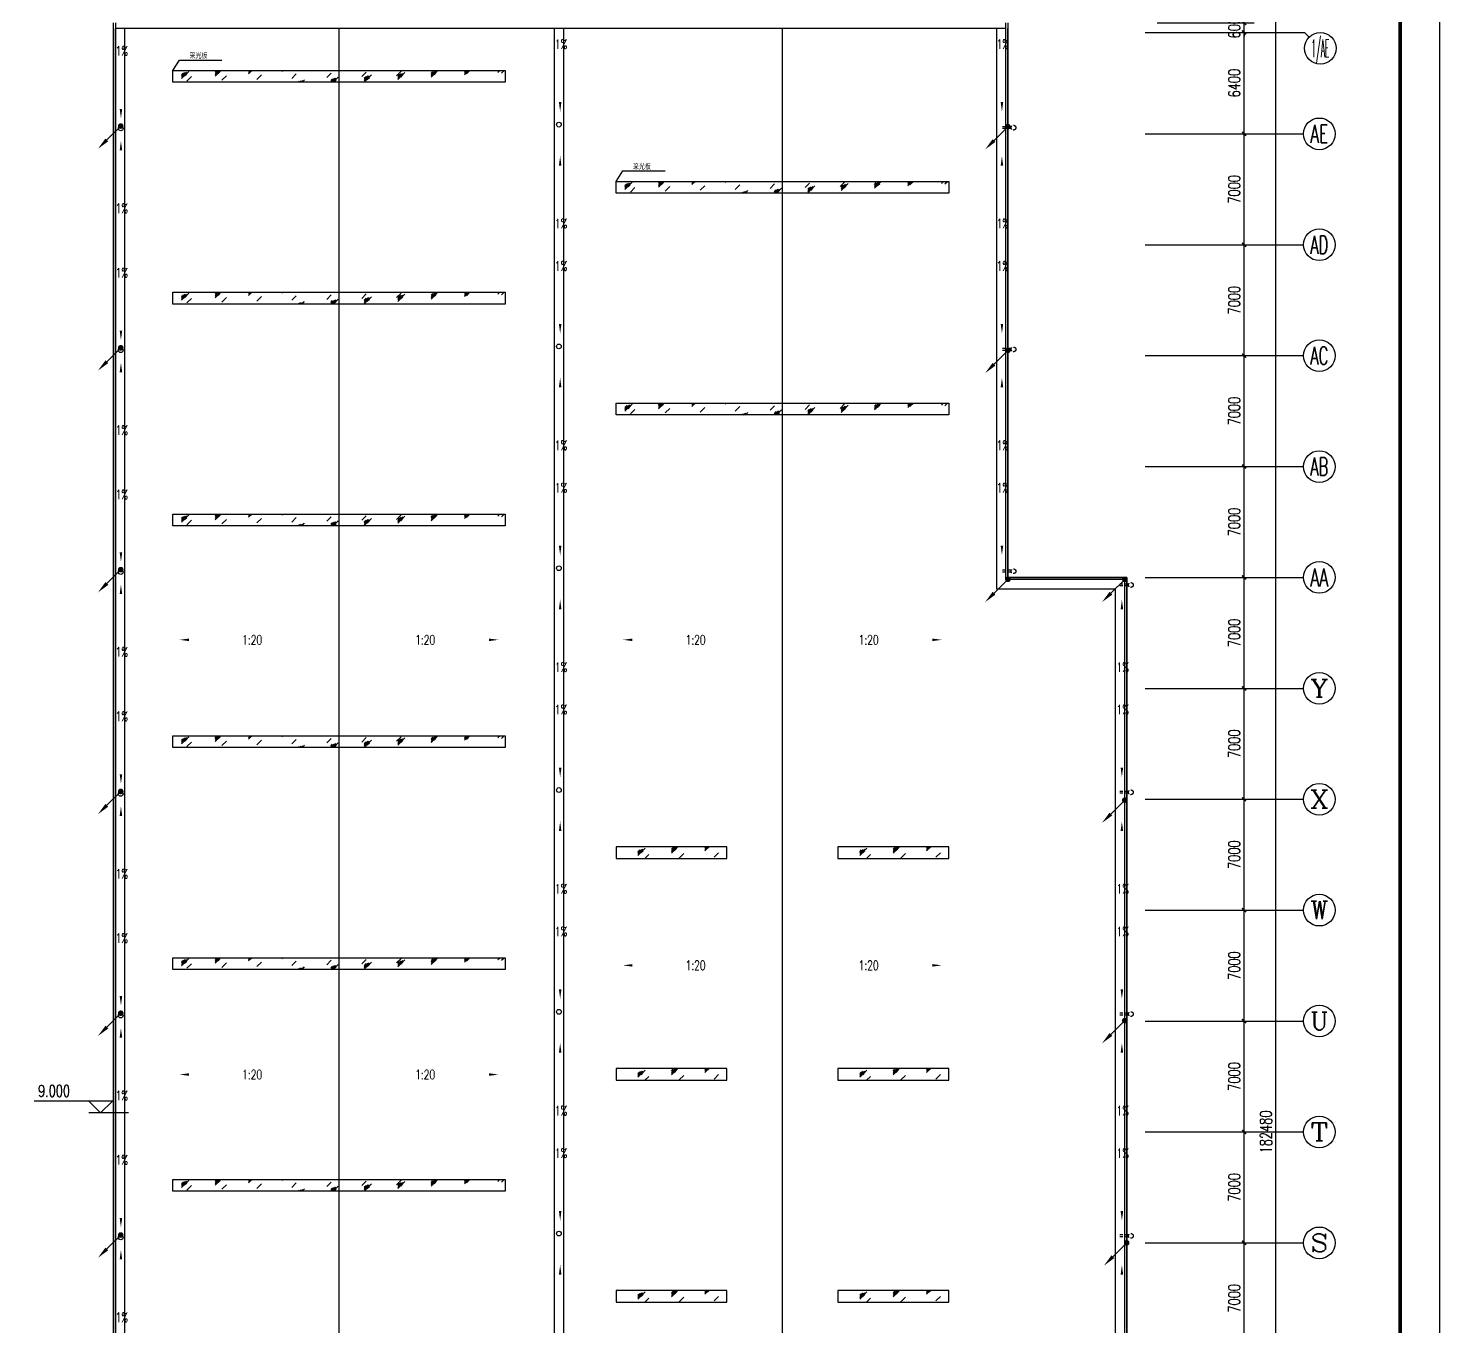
# Model space of a CAD drawing. Extents: x -496980 to 486425, y -292187 to -29437.
# Drawn here: x 397290 to 486425, y -161663 to -79700 of the extents above; entities that cross this region are included whole.
import ezdxf
from ezdxf.enums import TextEntityAlignment as Align

# ---------------------------------------------------------------- set-up
doc = ezdxf.new("R2010")
doc.units = 0
doc.header["$LTSCALE"] = 1000
doc.header["$MEASUREMENT"] = 0
doc.linetypes.add('DASH', pattern=[0.35, 0.25, -0.1])
for name, color, linetype in [('AXIS', 3, 'Continuous'), ('AXIS_TEXT', 7, 'Continuous'), ('DIM_ELEV', 3, 'Continuous'), ('DIM_SYMB', 3, 'Continuous'), ('LWIRE', 4, 'Continuous'), ('PUB_TEXT', 7, 'Continuous'), ('PUB_TITLE', 4, 'Continuous'), ('雨水', 4, 'Continuous')]:
    doc.layers.add(name, color=color, linetype=linetype)
doc.styles.add('-宋体', font='', dxfattribs={"width": 0.8})
doc.styles.add('_TCH_AXIS', font='COMPLEX', dxfattribs={"bigfont": 'GBCBIG'})
doc.styles.add('_TCH_DIM', font='SIMPLEX', dxfattribs={"bigfont": 'GBCBIG'})
doc.styles.add('_TCH_DIM_T3', font='SIMPLEX', dxfattribs={"width": 0.705882, "bigfont": 'GBCBIG'})
doc.styles.add('COMPLEX', font='COMPLEX')
doc.styles.get("Standard").update_dxf_attribs({"font": 'gbenor.shx', "bigfont": 'gbcbig.shx'})
doc.styles.get('-宋体').set_extended_font_data('SimSun')
doc.dimstyles.new('_TCH_ARCH&&250', dxfattribs={"dimtxt": 743.75, "dimasz": 250, "dimexe": 625, "dimexo": 750, "dimgap": 250, "dimtad": 1, "dimdec": 0, "dimzin": 0, "dimdsep": 46, "dimtxsty": '_TCH_DIM_T3', "dimblk": 'ARCHTICK', "dimcen": 0.09, "dimclrt": 7, "dimazin": 2, "dimtfac": 1, "dimtdec": 0, "dimtix": 1, "dimtmove": 2, "dimatfit": 3, "dimfxl": 0, "dimtolj": 1, "dimtzin": 0, "dimarcsym": 0})

# ---------------------------------------------------------------- blocks, each defined once
blk = doc.blocks.new('$TelecSys$00000080')
for p, q in [((-0.7, -0.7), (0, 0)), ((0.104, 0.104), (0.104, 0.104)), ((-0.104, -0.104), (-0.104, -0.104))]:
    blk.add_line(p, q)
at = {"const_width": 0.142}
blk.add_lwpolyline([(0.071, 0, 1), (-0.071, 0, 1)], format="xyb", close=True, dxfattribs=at)
blk.add_solid([(-0.63, -0.77), (-0.77, -0.63), (-1.15, -1.15)])
at = {"width": 0.8, "flags": 9}
blk.add_attdef('A', (0, 0), '', height=0.00002, rotation=180, dxfattribs=at)
blk = doc.blocks.new('_ArchTick')
at = {"color": 0, "linetype": 'ByBlock', "const_width": 0.4}
blk.add_lwpolyline([(-0.5, -0.5), (0.5, 0.5)], dxfattribs=at)
blk = doc.blocks.new('*D196')
at = {"layer": 'AXIS', "color": 0, "lineweight": -2}
for p, q in [((468570, -156366), (474695, -156366)), ((474070, -163366), (474070, -156366)), ((468570, -163366), (474695, -163366))]:
    blk.add_line(p, q, dxfattribs=at)
at = {"layer": 'Defpoints', "color": 0}
for p in [(467820, -156366), (474070, -156366), (467820, -163366)]:
    blk.add_point(p, dxfattribs=at)
at = {"layer": 'AXIS', "color": 0, "lineweight": -2, "xscale": 250, "yscale": 250, "zscale": 250}
for p, rotation in [((474070, -156366), 90), ((474070, -163366), 270)]:
    blk.add_blockref('_ArchTick', p, dxfattribs=dict(at, rotation=rotation))
at = {"layer": 'AXIS', "color": 7, "insert": (473448, -159866), "char_height": 743.8, "attachment_point": 5, "rotation": 90, "style": '_TCH_DIM_T3'}
blk.add_mtext('\\A1;7000', dxfattribs=at)
blk = doc.blocks.new('*D197')
at = {"layer": 'AXIS', "color": 0, "lineweight": -2}
for p, q in [((468570, -149366), (474695, -149366)), ((474070, -156366), (474070, -149366)), ((468570, -156366), (474695, -156366))]:
    blk.add_line(p, q, dxfattribs=at)
at = {"layer": 'Defpoints', "color": 0}
for p in [(467820, -149366), (474070, -149366), (467820, -156366)]:
    blk.add_point(p, dxfattribs=at)
at = {"layer": 'AXIS', "color": 0, "lineweight": -2, "xscale": 250, "yscale": 250, "zscale": 250}
for p, rotation in [((474070, -149366), 90), ((474070, -156366), 270)]:
    blk.add_blockref('_ArchTick', p, dxfattribs=dict(at, rotation=rotation))
at = {"layer": 'AXIS', "color": 7, "insert": (473448, -152866), "char_height": 743.8, "attachment_point": 5, "rotation": 90, "style": '_TCH_DIM_T3'}
blk.add_mtext('\\A1;7000', dxfattribs=at)
blk = doc.blocks.new('*D198')
at = {"layer": 'AXIS', "color": 0, "lineweight": -2}
for p, q in [((468570, -142366), (474695, -142366)), ((474070, -149366), (474070, -142366)), ((468570, -149366), (474695, -149366))]:
    blk.add_line(p, q, dxfattribs=at)
at = {"layer": 'Defpoints', "color": 0}
for p in [(467820, -142366), (474070, -142366), (467820, -149366)]:
    blk.add_point(p, dxfattribs=at)
at = {"layer": 'AXIS', "color": 0, "lineweight": -2, "xscale": 250, "yscale": 250, "zscale": 250}
for p, rotation in [((474070, -142366), 90), ((474070, -149366), 270)]:
    blk.add_blockref('_ArchTick', p, dxfattribs=dict(at, rotation=rotation))
at = {"layer": 'AXIS', "color": 7, "insert": (473448, -145866), "char_height": 743.8, "attachment_point": 5, "rotation": 90, "style": '_TCH_DIM_T3'}
blk.add_mtext('\\A1;7000', dxfattribs=at)
blk = doc.blocks.new('*D199')
at = {"layer": 'AXIS', "color": 0, "lineweight": -2}
for p, q in [((468570, -135366), (474695, -135366)), ((474070, -142366), (474070, -135366)), ((468570, -142366), (474695, -142366))]:
    blk.add_line(p, q, dxfattribs=at)
at = {"layer": 'Defpoints', "color": 0}
for p in [(467820, -135366), (474070, -135366), (467820, -142366)]:
    blk.add_point(p, dxfattribs=at)
at = {"layer": 'AXIS', "color": 0, "lineweight": -2, "xscale": 250, "yscale": 250, "zscale": 250}
for p, rotation in [((474070, -135366), 90), ((474070, -142366), 270)]:
    blk.add_blockref('_ArchTick', p, dxfattribs=dict(at, rotation=rotation))
at = {"layer": 'AXIS', "color": 7, "insert": (473448, -138866), "char_height": 743.8, "attachment_point": 5, "rotation": 90, "style": '_TCH_DIM_T3'}
blk.add_mtext('\\A1;7000', dxfattribs=at)
blk = doc.blocks.new('*D200')
at = {"layer": 'AXIS', "color": 0, "lineweight": -2}
for p, q in [((468570, -128366), (474695, -128366)), ((474070, -135366), (474070, -128366)), ((468570, -135366), (474695, -135366))]:
    blk.add_line(p, q, dxfattribs=at)
at = {"layer": 'Defpoints', "color": 0}
for p in [(467820, -128366), (474070, -128366), (467820, -135366)]:
    blk.add_point(p, dxfattribs=at)
at = {"layer": 'AXIS', "color": 0, "lineweight": -2, "xscale": 250, "yscale": 250, "zscale": 250}
for p, rotation in [((474070, -128366), 90), ((474070, -135366), 270)]:
    blk.add_blockref('_ArchTick', p, dxfattribs=dict(at, rotation=rotation))
at = {"layer": 'AXIS', "color": 7, "insert": (473448, -131866), "char_height": 743.8, "attachment_point": 5, "rotation": 90, "style": '_TCH_DIM_T3'}
blk.add_mtext('\\A1;7000', dxfattribs=at)
blk = doc.blocks.new('*D201')
at = {"layer": 'AXIS', "color": 0, "lineweight": -2}
for p, q in [((468570, -121366), (474695, -121366)), ((474070, -128366), (474070, -121366)), ((468570, -128366), (474695, -128366))]:
    blk.add_line(p, q, dxfattribs=at)
at = {"layer": 'Defpoints', "color": 0}
for p in [(467820, -121366), (474070, -121366), (467820, -128366)]:
    blk.add_point(p, dxfattribs=at)
at = {"layer": 'AXIS', "color": 0, "lineweight": -2, "xscale": 250, "yscale": 250, "zscale": 250}
for p, rotation in [((474070, -121366), 90), ((474070, -128366), 270)]:
    blk.add_blockref('_ArchTick', p, dxfattribs=dict(at, rotation=rotation))
at = {"layer": 'AXIS', "color": 7, "insert": (473448, -124866), "char_height": 743.8, "attachment_point": 5, "rotation": 90, "style": '_TCH_DIM_T3'}
blk.add_mtext('\\A1;7000', dxfattribs=at)
blk = doc.blocks.new('*D202')
at = {"layer": 'AXIS', "color": 0, "lineweight": -2}
for p, q in [((468570, -114366), (474695, -114366)), ((474070, -121366), (474070, -114366)), ((468570, -121366), (474695, -121366))]:
    blk.add_line(p, q, dxfattribs=at)
at = {"layer": 'Defpoints', "color": 0}
for p in [(467820, -114366), (474070, -114366), (467820, -121366)]:
    blk.add_point(p, dxfattribs=at)
at = {"layer": 'AXIS', "color": 0, "lineweight": -2, "xscale": 250, "yscale": 250, "zscale": 250}
for p, rotation in [((474070, -114366), 90), ((474070, -121366), 270)]:
    blk.add_blockref('_ArchTick', p, dxfattribs=dict(at, rotation=rotation))
at = {"layer": 'AXIS', "color": 7, "insert": (473448, -117866), "char_height": 743.8, "attachment_point": 5, "rotation": 90, "style": '_TCH_DIM_T3'}
blk.add_mtext('\\A1;7000', dxfattribs=at)
blk = doc.blocks.new('*D203')
at = {"layer": 'AXIS', "color": 0, "lineweight": -2}
for p, q in [((468570, -107366), (474695, -107366)), ((474070, -114366), (474070, -107366)), ((468570, -114366), (474695, -114366))]:
    blk.add_line(p, q, dxfattribs=at)
at = {"layer": 'Defpoints', "color": 0}
for p in [(467820, -107366), (474070, -107366), (467820, -114366)]:
    blk.add_point(p, dxfattribs=at)
at = {"layer": 'AXIS', "color": 0, "lineweight": -2, "xscale": 250, "yscale": 250, "zscale": 250}
for p, rotation in [((474070, -107366), 90), ((474070, -114366), 270)]:
    blk.add_blockref('_ArchTick', p, dxfattribs=dict(at, rotation=rotation))
at = {"layer": 'AXIS', "color": 7, "insert": (473448, -110866), "char_height": 743.8, "attachment_point": 5, "rotation": 90, "style": '_TCH_DIM_T3'}
blk.add_mtext('\\A1;7000', dxfattribs=at)
blk = doc.blocks.new('*D204')
at = {"layer": 'AXIS', "color": 0, "lineweight": -2}
for p, q in [((468570, -100366), (474695, -100366)), ((474070, -107366), (474070, -100366)), ((468570, -107366), (474695, -107366))]:
    blk.add_line(p, q, dxfattribs=at)
at = {"layer": 'Defpoints', "color": 0}
for p in [(467820, -100366), (474070, -100366), (467820, -107366)]:
    blk.add_point(p, dxfattribs=at)
at = {"layer": 'AXIS', "color": 0, "lineweight": -2, "xscale": 250, "yscale": 250, "zscale": 250}
for p, rotation in [((474070, -100366), 90), ((474070, -107366), 270)]:
    blk.add_blockref('_ArchTick', p, dxfattribs=dict(at, rotation=rotation))
at = {"layer": 'AXIS', "color": 7, "insert": (473448, -103866), "char_height": 743.8, "attachment_point": 5, "rotation": 90, "style": '_TCH_DIM_T3'}
blk.add_mtext('\\A1;7000', dxfattribs=at)
blk = doc.blocks.new('*D205')
at = {"layer": 'AXIS', "color": 0, "lineweight": -2}
for p, q in [((468570, -93366), (474695, -93366)), ((474070, -100366), (474070, -93366)), ((468570, -100366), (474695, -100366))]:
    blk.add_line(p, q, dxfattribs=at)
at = {"layer": 'Defpoints', "color": 0}
for p in [(467820, -93366), (474070, -93366), (467820, -100366)]:
    blk.add_point(p, dxfattribs=at)
at = {"layer": 'AXIS', "color": 0, "lineweight": -2, "xscale": 250, "yscale": 250, "zscale": 250}
for p, rotation in [((474070, -93366), 90), ((474070, -100366), 270)]:
    blk.add_blockref('_ArchTick', p, dxfattribs=dict(at, rotation=rotation))
at = {"layer": 'AXIS', "color": 7, "insert": (473448, -96866), "char_height": 743.8, "attachment_point": 5, "rotation": 90, "style": '_TCH_DIM_T3'}
blk.add_mtext('\\A1;7000', dxfattribs=at)
blk = doc.blocks.new('*D206')
at = {"layer": 'AXIS', "color": 0, "lineweight": -2}
for p, q in [((468570, -86366), (474695, -86366)), ((474070, -93366), (474070, -86366)), ((468570, -93366), (474695, -93366))]:
    blk.add_line(p, q, dxfattribs=at)
at = {"layer": 'Defpoints', "color": 0}
for p in [(467820, -86366), (474070, -86366), (467820, -93366)]:
    blk.add_point(p, dxfattribs=at)
at = {"layer": 'AXIS', "color": 0, "lineweight": -2, "xscale": 250, "yscale": 250, "zscale": 250}
for p, rotation in [((474070, -86366), 90), ((474070, -93366), 270)]:
    blk.add_blockref('_ArchTick', p, dxfattribs=dict(at, rotation=rotation))
at = {"layer": 'AXIS', "color": 7, "insert": (473448, -89866), "char_height": 743.8, "attachment_point": 5, "rotation": 90, "style": '_TCH_DIM_T3'}
blk.add_mtext('\\A1;7000', dxfattribs=at)
blk = doc.blocks.new('*D207')
at = {"layer": 'AXIS', "color": 0, "lineweight": -2}
for p, q in [((468570, -79966), (474695, -79966)), ((474070, -86366), (474070, -79966)), ((468570, -86366), (474695, -86366))]:
    blk.add_line(p, q, dxfattribs=at)
at = {"layer": 'Defpoints', "color": 0}
for p in [(467820, -79966), (474070, -79966), (467820, -86366)]:
    blk.add_point(p, dxfattribs=at)
at = {"layer": 'AXIS', "color": 0, "lineweight": -2, "xscale": 250, "yscale": 250, "zscale": 250}
for p, rotation in [((474070, -79966), 90), ((474070, -86366), 270)]:
    blk.add_blockref('_ArchTick', p, dxfattribs=dict(at, rotation=rotation))
at = {"layer": 'AXIS', "color": 7, "insert": (473448, -83166), "char_height": 743.8, "attachment_point": 5, "rotation": 90, "style": '_TCH_DIM_T3'}
blk.add_mtext('\\A1;6400', dxfattribs=at)
blk = doc.blocks.new('*D208')
at = {"layer": 'AXIS', "color": 0, "lineweight": -2}
for p, q in [((474070, -79366), (474070, -79116)), ((468570, -79366), (474695, -79366)), ((468570, -79966), (474695, -79966)), ((474070, -79966), (474070, -79366)), ((474070, -79966), (474070, -80216))]:
    blk.add_line(p, q, dxfattribs=at)
at = {"layer": 'Defpoints', "color": 0}
for p in [(467820, -79366), (467820, -79966), (474070, -79366)]:
    blk.add_point(p, dxfattribs=at)
at = {"layer": 'AXIS', "color": 0, "lineweight": -2, "xscale": 250, "yscale": 250, "zscale": 250}
for p, rotation in [((474070, -79366), 270), ((474070, -79966), 90)]:
    blk.add_blockref('_ArchTick', p, dxfattribs=dict(at, rotation=rotation))
at = {"layer": 'AXIS', "color": 7, "insert": (473448, -79666), "char_height": 743.8, "attachment_point": 5, "rotation": 90, "style": '_TCH_DIM_T3'}
blk.add_mtext('\\A1;600', dxfattribs=at)
blk = doc.blocks.new('*D213')
at = {"layer": 'AXIS', "color": 0, "lineweight": -2}
for p, q in [((468570, -58126), (476695, -58126)), ((476070, -240606), (476070, -58126)), ((468570, -240606), (476695, -240606))]:
    blk.add_line(p, q, dxfattribs=at)
at = {"layer": 'Defpoints', "color": 0}
for p in [(467820, -58126), (476070, -58126), (467820, -240606)]:
    blk.add_point(p, dxfattribs=at)
at = {"layer": 'AXIS', "color": 0, "lineweight": -2, "xscale": 250, "yscale": 250, "zscale": 250}
for p, rotation in [((476070, -58126), 90), ((476070, -240606), 270)]:
    blk.add_blockref('_ArchTick', p, dxfattribs=dict(at, rotation=rotation))
at = {"layer": 'AXIS', "color": 7, "insert": (475448, -149366), "char_height": 743.8, "attachment_point": 5, "rotation": 90, "style": '_TCH_DIM_T3'}
blk.add_mtext('\\A1;182480', dxfattribs=at)
blk = doc.blocks.new('_AXISO')
blk.add_circle((0, 0), 0.5)
at = {"layer": 'AXIS_TEXT', "style": 'COMPLEX', "width": 1.041667}
blk.add_attdef('A', text='', height=0.56, dxfattribs=at).set_placement((-0.25, -0.28), (0.25, -0.28), align=Align.FIT)

msp = doc.modelspace()

# ---------------------------------------------------------------- hatches: boundary and pattern name
h = msp.add_hatch()
h.set_pattern_fill('玻璃1', color=4, scale=200, style=0)
h.set_pattern_definition([(45, (344426.5, 391570.3), (-979.767, 979.767), [448, -1152]), (45, (344618.5, 391650.3), (-979.767, 979.767), [192, -1408]), (45, (344426.5, 391650.3), (-979.767, 979.767), [320, -1280]), (45, (344522.5, 391570.3), (1074.8023, -1074.8023), [400, -1200]), (45, (344426.5, 391490.3), (-979.767, 979.767), [640, -960]), (45, (344426.5, 391730.3), (-979.767, 979.767), [160, -1440])])
h.paths.add_polyline_path([(423913.3, -82366.2), (416913.3, -82366.2), (416913.3, -83106.2), (423913.3, -83106.2)])
h.paths.add_polyline_path([(416913.3, -82366.2), (409913.3, -82366.2), (409913.3, -83106.2), (416913.3, -83106.2)])
h.paths.add_polyline_path([(409913.3, -82366.2), (406413.3, -82366.2), (406413.3, -83106.2), (409913.3, -83106.2)])
h.paths.add_polyline_path([(427413.3, -82366.2), (423913.3, -82366.2), (423913.3, -83106.2), (427413.3, -83106.2)])
h = msp.add_hatch()
h.set_pattern_fill('玻璃1', color=4, scale=200, style=0)
h.set_pattern_definition([(45, (372426.5, 384570.3), (-979.767, 979.767), [448, -1152]), (45, (372618.5, 384650.3), (-979.767, 979.767), [192, -1408]), (45, (372426.5, 384650.3), (-979.767, 979.767), [320, -1280]), (45, (372522.5, 384570.3), (1074.8023, -1074.8023), [400, -1200]), (45, (372426.5, 384490.3), (-979.767, 979.767), [640, -960]), (45, (372426.5, 384730.3), (-979.767, 979.767), [160, -1440])])
h.paths.add_polyline_path([(451913.3, -89366.2), (444913.3, -89366.2), (444913.3, -90106.2), (451913.3, -90106.2)])
h.paths.add_polyline_path([(444913.3, -89366.2), (437913.3, -89366.2), (437913.3, -90106.2), (444913.3, -90106.2)])
h.paths.add_polyline_path([(437913.3, -89366.2), (434413.3, -89366.2), (434413.3, -90106.2), (437913.3, -90106.2)])
h.paths.add_polyline_path([(455413.3, -89366.2), (451913.3, -89366.2), (451913.3, -90106.2), (455413.3, -90106.2)])
h = msp.add_hatch()
h.set_pattern_fill('玻璃1', color=4, scale=200, style=0)
h.set_pattern_definition([(45, (344426.5, 377570.3), (-979.767, 979.767), [448, -1152]), (45, (344618.5, 377650.3), (-979.767, 979.767), [192, -1408]), (45, (344426.5, 377650.3), (-979.767, 979.767), [320, -1280]), (45, (344522.5, 377570.3), (1074.8023, -1074.8023), [400, -1200]), (45, (344426.5, 377490.3), (-979.767, 979.767), [640, -960]), (45, (344426.5, 377730.3), (-979.767, 979.767), [160, -1440])])
h.paths.add_polyline_path([(423913.3, -96366.2), (416913.3, -96366.2), (416913.3, -97106.2), (423913.3, -97106.2)])
h.paths.add_polyline_path([(416913.3, -96366.2), (409913.3, -96366.2), (409913.3, -97106.2), (416913.3, -97106.2)])
h.paths.add_polyline_path([(409913.3, -96366.2), (406413.3, -96366.2), (406413.3, -97106.2), (409913.3, -97106.2)])
h.paths.add_polyline_path([(427413.3, -96366.2), (423913.3, -96366.2), (423913.3, -97106.2), (427413.3, -97106.2)])
h = msp.add_hatch()
h.set_pattern_fill('玻璃1', color=4, scale=200, style=0)
h.set_pattern_definition([(45, (372426.5, 370570.3), (-979.767, 979.767), [448, -1152]), (45, (372618.5, 370650.3), (-979.767, 979.767), [192, -1408]), (45, (372426.5, 370650.3), (-979.767, 979.767), [320, -1280]), (45, (372522.5, 370570.3), (1074.8023, -1074.8023), [400, -1200]), (45, (372426.5, 370490.3), (-979.767, 979.767), [640, -960]), (45, (372426.5, 370730.3), (-979.767, 979.767), [160, -1440])])
h.paths.add_polyline_path([(451913.3, -103366.2), (444913.3, -103366.2), (444913.3, -104106.2), (451913.3, -104106.2)])
h.paths.add_polyline_path([(444913.3, -103366.2), (437913.3, -103366.2), (437913.3, -104106.2), (444913.3, -104106.2)])
h.paths.add_polyline_path([(437913.3, -103366.2), (434413.3, -103366.2), (434413.3, -104106.2), (437913.3, -104106.2)])
h.paths.add_polyline_path([(455413.3, -103366.2), (451913.3, -103366.2), (451913.3, -104106.2), (455413.3, -104106.2)])
h = msp.add_hatch()
h.set_pattern_fill('玻璃1', color=4, scale=200, style=0)
h.set_pattern_definition([(45, (344426.5, 363570.3), (-979.767, 979.767), [448, -1152]), (45, (344618.5, 363650.3), (-979.767, 979.767), [192, -1408]), (45, (344426.5, 363650.3), (-979.767, 979.767), [320, -1280]), (45, (344522.5, 363570.3), (1074.8023, -1074.8023), [400, -1200]), (45, (344426.5, 363490.3), (-979.767, 979.767), [640, -960]), (45, (344426.5, 363730.3), (-979.767, 979.767), [160, -1440])])
h.paths.add_polyline_path([(423913.3, -110366.2), (416913.3, -110366.2), (416913.3, -111106.2), (423913.3, -111106.2)])
h.paths.add_polyline_path([(416913.3, -110366.2), (409913.3, -110366.2), (409913.3, -111106.2), (416913.3, -111106.2)])
h.paths.add_polyline_path([(409913.3, -110366.2), (406413.3, -110366.2), (406413.3, -111106.2), (409913.3, -111106.2)])
h.paths.add_polyline_path([(427413.3, -110366.2), (423913.3, -110366.2), (423913.3, -111106.2), (427413.3, -111106.2)])
h = msp.add_hatch()
h.set_pattern_fill('玻璃1', color=4, scale=200, style=0)
h.set_pattern_definition([(45, (344426.5, 349570.3), (-979.767, 979.767), [448, -1152]), (45, (344618.5, 349650.3), (-979.767, 979.767), [192, -1408]), (45, (344426.5, 349650.3), (-979.767, 979.767), [320, -1280]), (45, (344522.5, 349570.3), (1074.8023, -1074.8023), [400, -1200]), (45, (344426.5, 349490.3), (-979.767, 979.767), [640, -960]), (45, (344426.5, 349730.3), (-979.767, 979.767), [160, -1440])])
h.paths.add_polyline_path([(423913.3, -124366.2), (416913.3, -124366.2), (416913.3, -125106.2), (423913.3, -125106.2)])
h.paths.add_polyline_path([(416913.3, -124366.2), (409913.3, -124366.2), (409913.3, -125106.2), (416913.3, -125106.2)])
h.paths.add_polyline_path([(409913.3, -124366.2), (406413.3, -124366.2), (406413.3, -125106.2), (409913.3, -125106.2)])
h.paths.add_polyline_path([(427413.3, -124366.2), (423913.3, -124366.2), (423913.3, -125106.2), (427413.3, -125106.2)])
h = msp.add_hatch()
h.set_pattern_fill('玻璃1', color=4, scale=200, style=0)
h.set_pattern_definition([(45, (386880.7, 313053.5), (-979.767, 979.767), [448, -1152]), (45, (387072.7, 313133.5), (-979.767, 979.767), [192, -1408]), (45, (386880.7, 313133.5), (-979.767, 979.767), [320, -1280]), (45, (386976.7, 313053.5), (1074.8023, -1074.8023), [400, -1200]), (45, (386880.7, 312973.5), (-979.767, 979.767), [640, -960]), (45, (386880.7, 313213.5), (-979.767, 979.767), [160, -1440])])
h.paths.add_polyline_path([(441413.3, -131366.2), (438367.6, -131366.2), (438367.6, -132106.2), (441413.3, -132106.2)])
h.paths.add_polyline_path([(438367.6, -131366.2), (434413.3, -131366.2), (434413.3, -132106.2), (438367.6, -132106.2)])
h = msp.add_hatch()
h.set_pattern_fill('玻璃1', color=4, scale=200, style=0)
h.set_pattern_definition([(45, (400880.7, 313053.5), (-979.767, 979.767), [448, -1152]), (45, (401072.7, 313133.5), (-979.767, 979.767), [192, -1408]), (45, (400880.7, 313133.5), (-979.767, 979.767), [320, -1280]), (45, (400976.7, 313053.5), (1074.8023, -1074.8023), [400, -1200]), (45, (400880.7, 312973.5), (-979.767, 979.767), [640, -960]), (45, (400880.7, 313213.5), (-979.767, 979.767), [160, -1440])])
h.paths.add_polyline_path([(455413.3, -131366.2), (452367.6, -131366.2), (452367.6, -132106.2), (455413.3, -132106.2)])
h.paths.add_polyline_path([(452367.6, -131366.2), (448413.3, -131366.2), (448413.3, -132106.2), (452367.6, -132106.2)])
h = msp.add_hatch()
h.set_pattern_fill('玻璃1', color=4, scale=200, style=0)
h.set_pattern_definition([(45, (344426.5, 335570.3), (-979.767, 979.767), [448, -1152]), (45, (344618.5, 335650.3), (-979.767, 979.767), [192, -1408]), (45, (344426.5, 335650.3), (-979.767, 979.767), [320, -1280]), (45, (344522.5, 335570.3), (1074.8023, -1074.8023), [400, -1200]), (45, (344426.5, 335490.3), (-979.767, 979.767), [640, -960]), (45, (344426.5, 335730.3), (-979.767, 979.767), [160, -1440])])
h.paths.add_polyline_path([(423913.3, -138366.2), (416913.3, -138366.2), (416913.3, -139106.2), (423913.3, -139106.2)])
h.paths.add_polyline_path([(416913.3, -138366.2), (409913.3, -138366.2), (409913.3, -139106.2), (416913.3, -139106.2)])
h.paths.add_polyline_path([(409913.3, -138366.2), (406413.3, -138366.2), (406413.3, -139106.2), (409913.3, -139106.2)])
h.paths.add_polyline_path([(427413.3, -138366.2), (423913.3, -138366.2), (423913.3, -139106.2), (427413.3, -139106.2)])
h = msp.add_hatch()
h.set_pattern_fill('玻璃1', color=4, scale=200, style=0)
h.set_pattern_definition([(45, (386880.7, 299053.5), (-979.767, 979.767), [448, -1152]), (45, (387072.7, 299133.5), (-979.767, 979.767), [192, -1408]), (45, (386880.7, 299133.5), (-979.767, 979.767), [320, -1280]), (45, (386976.7, 299053.5), (1074.8023, -1074.8023), [400, -1200]), (45, (386880.7, 298973.5), (-979.767, 979.767), [640, -960]), (45, (386880.7, 299213.5), (-979.767, 979.767), [160, -1440])])
h.paths.add_polyline_path([(441413.3, -145366.2), (438367.6, -145366.2), (438367.6, -146106.2), (441413.3, -146106.2)])
h.paths.add_polyline_path([(438367.6, -145366.2), (434413.3, -145366.2), (434413.3, -146106.2), (438367.6, -146106.2)])
h = msp.add_hatch()
h.set_pattern_fill('玻璃1', color=4, scale=200, style=0)
h.set_pattern_definition([(45, (400880.7, 299053.5), (-979.767, 979.767), [448, -1152]), (45, (401072.7, 299133.5), (-979.767, 979.767), [192, -1408]), (45, (400880.7, 299133.5), (-979.767, 979.767), [320, -1280]), (45, (400976.7, 299053.5), (1074.8023, -1074.8023), [400, -1200]), (45, (400880.7, 298973.5), (-979.767, 979.767), [640, -960]), (45, (400880.7, 299213.5), (-979.767, 979.767), [160, -1440])])
h.paths.add_polyline_path([(455413.3, -145366.2), (452367.6, -145366.2), (452367.6, -146106.2), (455413.3, -146106.2)])
h.paths.add_polyline_path([(452367.6, -145366.2), (448413.3, -145366.2), (448413.3, -146106.2), (452367.6, -146106.2)])
h = msp.add_hatch()
h.set_pattern_fill('玻璃1', color=4, scale=200, style=0)
h.set_pattern_definition([(45, (344426.5, 321570.3), (-979.767, 979.767), [448, -1152]), (45, (344618.5, 321650.3), (-979.767, 979.767), [192, -1408]), (45, (344426.5, 321650.3), (-979.767, 979.767), [320, -1280]), (45, (344522.5, 321570.3), (1074.8023, -1074.8023), [400, -1200]), (45, (344426.5, 321490.3), (-979.767, 979.767), [640, -960]), (45, (344426.5, 321730.3), (-979.767, 979.767), [160, -1440])])
h.paths.add_polyline_path([(423913.3, -152366.2), (416913.3, -152366.2), (416913.3, -153106.2), (423913.3, -153106.2)])
h.paths.add_polyline_path([(416913.3, -152366.2), (409913.3, -152366.2), (409913.3, -153106.2), (416913.3, -153106.2)])
h.paths.add_polyline_path([(409913.3, -152366.2), (406413.3, -152366.2), (406413.3, -153106.2), (409913.3, -153106.2)])
h.paths.add_polyline_path([(427413.3, -152366.2), (423913.3, -152366.2), (423913.3, -153106.2), (427413.3, -153106.2)])
h = msp.add_hatch()
h.set_pattern_fill('玻璃1', color=4, scale=200, style=0)
h.set_pattern_definition([(45, (386880.7, 285053.5), (-979.767, 979.767), [448, -1152]), (45, (387072.7, 285133.5), (-979.767, 979.767), [192, -1408]), (45, (386880.7, 285133.5), (-979.767, 979.767), [320, -1280]), (45, (386976.7, 285053.5), (1074.8023, -1074.8023), [400, -1200]), (45, (386880.7, 284973.5), (-979.767, 979.767), [640, -960]), (45, (386880.7, 285213.5), (-979.767, 979.767), [160, -1440])])
h.paths.add_polyline_path([(441413.3, -159366.2), (438367.6, -159366.2), (438367.6, -160106.2), (441413.3, -160106.2)])
h.paths.add_polyline_path([(438367.6, -159366.2), (434413.3, -159366.2), (434413.3, -160106.2), (438367.6, -160106.2)])
h = msp.add_hatch()
h.set_pattern_fill('玻璃1', color=4, scale=200, style=0)
h.set_pattern_definition([(45, (400880.7, 285053.5), (-979.767, 979.767), [448, -1152]), (45, (401072.7, 285133.5), (-979.767, 979.767), [192, -1408]), (45, (400880.7, 285133.5), (-979.767, 979.767), [320, -1280]), (45, (400976.7, 285053.5), (1074.8023, -1074.8023), [400, -1200]), (45, (400880.7, 284973.5), (-979.767, 979.767), [640, -960]), (45, (400880.7, 285213.5), (-979.767, 979.767), [160, -1440])])
h.paths.add_polyline_path([(455413.3, -159366.2), (452367.6, -159366.2), (452367.6, -160106.2), (455413.3, -160106.2)])
h.paths.add_polyline_path([(452367.6, -159366.2), (448413.3, -159366.2), (448413.3, -160106.2), (452367.6, -160106.2)])

# ---------------------------------------------------------------- linework, layer by layer
for p, q in [((459030, -79716.2), (402790, -79716.2)), ((403393.3, -240486.2), (403393.3, -79716.2)), ((416913.3, -79716.2), (416913.3, -240486.2)), ((430493.3, -79716.2), (430493.3, -240366.2)), ((431093.3, -79716.2), (431093.3, -238366.2)), ((444913.3, -219486.2), (444913.3, -79716.2))]:
    msp.add_line(p, q)
for points in [[(459153.3, -79366.2), (459153.3, -114366.2), (466653.3, -114366.2), (466653.3, -170606.2), (459153.3, -170606.2), (459153.3, -191606.2), (452153.3, -191606.2), (452153.3, -219606.2), (442153.3, -219606.2), (442153.3, -224606.2), (436153.3, -224606.2), (436153.3, -238606.2), (431153.3, -238606.2), (431153.3, -240606.2), (360673.3, -240606.2), (360673.3, -163366.2), (402673.3, -163366.2), (402673.3, -79366.2)], [(402673.3, -79716.2), (402673.3, -163366.2), (360673.3, -163366.2), (360673.3, -240606.2), (431153.3, -240606.2), (431153.3, -238606.2), (436153.3, -238606.2), (436153.3, -224606.2), (442153.3, -224606.2), (442153.3, -219606.2), (452153.3, -219606.2)], [(402793.3, -79366.2), (402793.3, -163486.2), (360793.3, -163486.2), (360793.3, -240486.2), (431033.3, -240486.2), (431033.3, -238486.2), (436033.3, -238486.2), (436033.3, -224486.2), (442033.3, -224486.2), (442033.3, -219486.2), (452153.3, -219486.2)], [(458433.3, -79716.2), (458433.3, -115086.2), (465933.3, -115086.2), (465933.3, -169886.2), (458433.3, -169886.2), (458433.3, -191055.3)], [(459033.3, -191486.2), (459033.3, -170486.2), (466533.3, -170486.2), (466533.3, -114486.2), (459033.3, -114486.2), (459033.3, -79366.2)], [(459153.3, -191606.2), (459153.3, -170606.2), (466653.3, -170606.2), (466653.3, -114366.2), (459153.3, -114366.2), (459153.3, -79716.2)], [(406413.3, -82366.2), (406843, -81706.8), (409520, -81706.8)], [(434413.3, -89366.2), (434843, -88706.8), (437520, -88706.8)]]:
    msp.add_lwpolyline(points)
at = {"color": 4}
for points in [[(406413.3, -83106.2), (406413.3, -82366.2), (427413.3, -82366.2), (427413.3, -83106.2), (406413.3, -83106.2)], [(434413.3, -90106.2), (434413.3, -89366.2), (455413.3, -89366.2), (455413.3, -90106.2), (434413.3, -90106.2)], [(406413.3, -97106.2), (406413.3, -96366.2), (427413.3, -96366.2), (427413.3, -97106.2), (406413.3, -97106.2)], [(434413.3, -104106.2), (434413.3, -103366.2), (455413.3, -103366.2), (455413.3, -104106.2), (434413.3, -104106.2)], [(406413.3, -111106.2), (406413.3, -110366.2), (427413.3, -110366.2), (427413.3, -111106.2), (406413.3, -111106.2)], [(406413.3, -125106.2), (406413.3, -124366.2), (427413.3, -124366.2), (427413.3, -125106.2), (406413.3, -125106.2)], [(434413.3, -131366.2), (434413.3, -132106.2), (441413.3, -132106.2), (441413.3, -131366.2), (434413.3, -131366.2)], [(448413.3, -131366.2), (448413.3, -132106.2), (455413.3, -132106.2), (455413.3, -131366.2), (448413.3, -131366.2)], [(406413.3, -139106.2), (406413.3, -138366.2), (427413.3, -138366.2), (427413.3, -139106.2), (406413.3, -139106.2)], [(434413.3, -145366.2), (434413.3, -146106.2), (441413.3, -146106.2), (441413.3, -145366.2), (434413.3, -145366.2)], [(448413.3, -145366.2), (448413.3, -146106.2), (455413.3, -146106.2), (455413.3, -145366.2), (448413.3, -145366.2)], [(406413.3, -153106.2), (406413.3, -152366.2), (427413.3, -152366.2), (427413.3, -153106.2), (406413.3, -153106.2)], [(434413.3, -159366.2), (434413.3, -160106.2), (441413.3, -160106.2), (441413.3, -159366.2), (434413.3, -159366.2)], [(448413.3, -159366.2), (448413.3, -160106.2), (455413.3, -160106.2), (455413.3, -159366.2), (448413.3, -159366.2)]]:
    msp.add_lwpolyline(points, dxfattribs=at)
for centre in [(403129.7, -86023), (430799.5, -85783.8), (430799.5, -99783.8), (403129.7, -100023), (403129.7, -114023), (430799.5, -113783.8), (403129.7, -128023), (430799.5, -127783.8), (430799.5, -141783.8), (403129.7, -142023), (403129.7, -156023), (430799.5, -155783.8)]:
    msp.add_circle(centre, 150)
at = {"layer": 'AXIS'}
for p, q in [((467820, -79966.2), (477882.1, -79966.2)), ((478175, -80259.1), (477882.1, -79966.2)), ((467820, -86366.2), (477820, -86366.2)), ((467820, -93366.2), (477820, -93366.2)), ((467820, -100366.2), (477820, -100366.2)), ((467820, -107366.2), (477820, -107366.2)), ((467820, -114366.2), (477820, -114366.2)), ((467820, -121366.2), (477820, -121366.2)), ((467820, -128366.2), (477820, -128366.2)), ((467820, -135366.2), (477820, -135366.2)), ((467820, -142366.2), (477820, -142366.2)), ((467820, -149366.2), (477820, -149366.2)), ((467820, -156366.2), (477820, -156366.2))]:
    msp.add_line(p, q, dxfattribs=at)
at = {"layer": 'DIM_ELEV'}
for p, q in [((402613.3, -147414.4), (397665.8, -147414.4)), ((401863.3, -148164.4), (401113.3, -147414.4)), ((401863.3, -148164.4), (402613.3, -147414.4)), ((403613.3, -148164.4), (401113.3, -148164.4))]:
    msp.add_line(p, q, dxfattribs=at)
at = {"layer": 'DIM_SYMB'}
for points in [[(403144.1, -81639.7, 0, 0, 0), (403144.1, -85387.9, 0, 160, 0), (403144.1, -84787.9, 0, 0, 0)], [(430880.2, -81214.7, 0, 0, 0), (430880.2, -84962.8, 0, 160, 0), (430880.2, -84362.8, 0, 0, 0)], [(458776.7, -81214.7, 0, 0, 0), (458776.7, -84962.8, 0, 160, 0), (458776.7, -84362.8, 0, 0, 0)], [(403144.1, -90561.4, 0, 0, 0), (403144.1, -86813.2, 0, 160, 0), (403144.1, -87413.2, 0, 0, 0)], [(430880.2, -91517.8, 0, 0, 0), (430880.2, -87769.6, 0, 160, 0), (430880.2, -88369.6, 0, 0, 0)], [(458776.7, -91517.8, 0, 0, 0), (458776.7, -87769.6, 0, 160, 0), (458776.7, -88369.6, 0, 0, 0)], [(430880.2, -95214.7, 0, 0, 0), (430880.2, -98962.8, 0, 160, 0), (430880.2, -98362.8, 0, 0, 0)], [(458776.7, -95214.7, 0, 0, 0), (458776.7, -98962.8, 0, 160, 0), (458776.7, -98362.8, 0, 0, 0)], [(403144.1, -95639.7, 0, 0, 0), (403144.1, -99387.9, 0, 160, 0), (403144.1, -98787.9, 0, 0, 0)], [(403144.1, -104561.4, 0, 0, 0), (403144.1, -100813.2, 0, 160, 0), (403144.1, -101413.2, 0, 0, 0)], [(430880.2, -105517.8, 0, 0, 0), (430880.2, -101769.6, 0, 160, 0), (430880.2, -102369.6, 0, 0, 0)], [(458776.7, -105517.8, 0, 0, 0), (458776.7, -101769.6, 0, 160, 0), (458776.7, -102369.6, 0, 0, 0)], [(403144.1, -109639.7, 0, 0, 0), (403144.1, -113387.9, 0, 160, 0), (403144.1, -112787.9, 0, 0, 0)], [(430880.2, -109214.7, 0, 0, 0), (430880.2, -112962.8, 0, 160, 0), (430880.2, -112362.8, 0, 0, 0)], [(458776.7, -109214.7, 0, 0, 0), (458776.7, -112962.8, 0, 160, 0), (458776.7, -112362.8, 0, 0, 0)], [(403144.1, -118561.4, 0, 0, 0), (403144.1, -114813.2, 0, 160, 0), (403144.1, -115413.2, 0, 0, 0)], [(430880.2, -119517.8, 0, 0, 0), (430880.2, -115769.6, 0, 160, 0), (430880.2, -116369.6, 0, 0, 0)], [(466352, -119517.8, 0, 0, 0), (466352, -115769.6, 0, 160, 0), (466352, -116369.6, 0, 0, 0)], [(410590.7, -118303, 0, 0, 0), (406842.5, -118303, 0, 160, 0), (407442.5, -118303, 0, 0, 0)], [(423236, -118303, 0, 0, 0), (426984.2, -118303, 0, 160, 0), (426384.2, -118303, 0, 0, 0)], [(438590.7, -118303, 0, 0, 0), (434842.5, -118303, 0, 160, 0), (435442.5, -118303, 0, 0, 0)], [(451236, -118303, 0, 0, 0), (454984.2, -118303, 0, 160, 0), (454384.2, -118303, 0, 0, 0)], [(403144.1, -123639.7, 0, 0, 0), (403144.1, -127387.9, 0, 160, 0), (403144.1, -126787.9, 0, 0, 0)], [(430880.2, -123214.7, 0, 0, 0), (430880.2, -126962.8, 0, 160, 0), (430880.2, -126362.8, 0, 0, 0)], [(466352, -123214.7, 0, 0, 0), (466352, -126962.8, 0, 160, 0), (466352, -126362.8, 0, 0, 0)], [(403144.1, -132561.4, 0, 0, 0), (403144.1, -128813.2, 0, 160, 0), (403144.1, -129413.2, 0, 0, 0)], [(430880.2, -133517.8, 0, 0, 0), (430880.2, -129769.6, 0, 160, 0), (430880.2, -130369.6, 0, 0, 0)], [(466352, -133517.8, 0, 0, 0), (466352, -129769.6, 0, 160, 0), (466352, -130369.6, 0, 0, 0)], [(430880.2, -137214.7, 0, 0, 0), (430880.2, -140962.8, 0, 160, 0), (430880.2, -140362.8, 0, 0, 0)], [(466352, -137214.7, 0, 0, 0), (466352, -140962.8, 0, 160, 0), (466352, -140362.8, 0, 0, 0)], [(403144.1, -137639.7, 0, 0, 0), (403144.1, -141387.9, 0, 160, 0), (403144.1, -140787.9, 0, 0, 0)], [(438590.7, -138851.2, 0, 0, 0), (434842.5, -138851.2, 0, 160, 0), (435442.5, -138851.2, 0, 0, 0)], [(451236, -138851.2, 0, 0, 0), (454984.2, -138851.2, 0, 160, 0), (454384.2, -138851.2, 0, 0, 0)], [(403144.1, -146561.4, 0, 0, 0), (403144.1, -142813.2, 0, 160, 0), (403144.1, -143413.2, 0, 0, 0)], [(430880.2, -147517.8, 0, 0, 0), (430880.2, -143769.6, 0, 160, 0), (430880.2, -144369.6, 0, 0, 0)], [(466352, -147517.8, 0, 0, 0), (466352, -143769.6, 0, 160, 0), (466352, -144369.6, 0, 0, 0)], [(410590.7, -145743.5, 0, 0, 0), (406842.5, -145743.5, 0, 160, 0), (407442.5, -145743.5, 0, 0, 0)], [(423236, -145743.5, 0, 0, 0), (426984.2, -145743.5, 0, 160, 0), (426384.2, -145743.5, 0, 0, 0)], [(430880.2, -151214.7, 0, 0, 0), (430880.2, -154962.8, 0, 160, 0), (430880.2, -154362.8, 0, 0, 0)], [(466352, -151214.7, 0, 0, 0), (466352, -154962.8, 0, 160, 0), (466352, -154362.8, 0, 0, 0)], [(403144.1, -151639.7, 0, 0, 0), (403144.1, -155387.9, 0, 160, 0), (403144.1, -154787.9, 0, 0, 0)], [(403144.1, -160561.4, 0, 0, 0), (403144.1, -156813.2, 0, 160, 0), (403144.1, -157413.2, 0, 0, 0)], [(430880.2, -161517.8, 0, 0, 0), (430880.2, -157769.6, 0, 160, 0), (430880.2, -158369.6, 0, 0, 0)], [(466352, -161517.8, 0, 0, 0), (466352, -157769.6, 0, 160, 0), (466352, -158369.6, 0, 0, 0)]]:
    msp.add_lwpolyline(points, format="xyseb", dxfattribs=at)
at = {"layer": 'PUB_TITLE'}
msp.add_lwpolyline([(337925, -29436.9), (337925, -292186.9), (486425, -292186.9), (486425, -29436.9)], close=True, dxfattribs=at)
at = {"layer": 'PUB_TITLE', "const_width": 250}
msp.add_lwpolyline([(340425, -35686.9), (340425, -289686.9), (483925, -289686.9), (483925, -35686.9)], close=True, dxfattribs=at)
at = {"layer": '雨水', "linetype": 'DASH'}
for p, q in [((459356.1, -85914), (458809.1, -85914)), ((459356.1, -86034), (458809.1, -86034)), ((459356.1, -99914), (458809.1, -99914)), ((459356.1, -100034), (458809.1, -100034)), ((459356.1, -113914), (458809.1, -113914)), ((459356.1, -114034), (458809.1, -114034)), ((466768.8, -114782.5), (466221.7, -114782.5)), ((466768.8, -114902.5), (466221.7, -114902.5)), ((466768.8, -127867.8), (466221.7, -127867.8)), ((466768.8, -127987.8), (466221.7, -127987.8)), ((466768.8, -141867.8), (466221.7, -141867.8)), ((466768.8, -141987.8), (466221.7, -141987.8)), ((466768.8, -155867.8), (466221.7, -155867.8)), ((466768.8, -155987.8), (466221.7, -155987.8))]:
    msp.add_line(p, q, dxfattribs=at)
for centre in [(459506.1, -85974), (459506.1, -99974), (459506.1, -113974), (466918.8, -114842.5), (466918.8, -127927.8), (466918.8, -141927.8), (466918.8, -155927.8)]:
    msp.add_circle(centre, 150, dxfattribs=at)

# ---------------------------------------------------------------- block references
at = {"layer": 'AXIS'}
ref = msp.add_blockref('_AXISO', (478882.1, -80966.2), dxfattribs=dict(at, xscale=2000, yscale=2000, zscale=2000))
ref.add_attrib('A', '1/AE', dxfattribs={"layer": 'AXIS_TEXT', "height": 1131.37, "style": '_TCH_AXIS', "width": 0.283784}).set_placement((478316.4, -81531.9), (479447.8, -81531.9), align=Align.FIT)
ref = msp.add_blockref('_AXISO', (478820, -86366.2), dxfattribs=dict(at, xscale=2000, yscale=2000, zscale=2000))
ref.add_attrib('A', 'AE', dxfattribs={"layer": 'AXIS_TEXT', "height": 1131.37, "style": '_TCH_AXIS', "width": 0.567568}).set_placement((478254.3, -86931.9), (479385.7, -86931.9), align=Align.FIT)
ref = msp.add_blockref('_AXISO', (478820, -93366.2), dxfattribs=dict(at, xscale=2000, yscale=2000, zscale=2000))
ref.add_attrib('A', 'AD', dxfattribs={"layer": 'AXIS_TEXT', "height": 1131.37, "style": '_TCH_AXIS', "width": 0.552632}).set_placement((478254.3, -93931.9), (479385.7, -93931.9), align=Align.FIT)
ref = msp.add_blockref('_AXISO', (478820, -100366.2), dxfattribs=dict(at, xscale=2000, yscale=2000, zscale=2000))
ref.add_attrib('A', 'AC', dxfattribs={"layer": 'AXIS_TEXT', "height": 1131.37, "style": '_TCH_AXIS', "width": 0.583333}).set_placement((478254.3, -100931.9), (479385.7, -100931.9), align=Align.FIT)
ref = msp.add_blockref('_AXISO', (478820, -107366.2), dxfattribs=dict(at, xscale=2000, yscale=2000, zscale=2000))
ref.add_attrib('A', 'AB', dxfattribs={"layer": 'AXIS_TEXT', "height": 1131.37, "style": '_TCH_AXIS', "width": 0.552632}).set_placement((478254.3, -107931.9), (479385.7, -107931.9), align=Align.FIT)
ref = msp.add_blockref('_AXISO', (478820, -114366.2), dxfattribs=dict(at, xscale=2000, yscale=2000, zscale=2000))
ref.add_attrib('A', 'AA', dxfattribs={"layer": 'AXIS_TEXT', "height": 1131.37, "style": '_TCH_AXIS', "width": 0.538462}).set_placement((478254.3, -114931.9), (479385.7, -114931.9), align=Align.FIT)
ref = msp.add_blockref('_AXISO', (478820, -121366.2), dxfattribs=dict(at, xscale=2000, yscale=2000, zscale=2000))
ref.add_attrib('A', 'Y', dxfattribs={"layer": 'AXIS_TEXT', "height": 1131.4, "style": '_TCH_AXIS', "width": 1.105263}).set_placement((478254.3, -121931.9), (479385.7, -121931.9), align=Align.FIT)
ref = msp.add_blockref('_AXISO', (478820, -128366.2), dxfattribs=dict(at, xscale=2000, yscale=2000, zscale=2000))
ref.add_attrib('A', 'X', dxfattribs={"layer": 'AXIS_TEXT', "height": 1131.4, "style": '_TCH_AXIS', "width": 1.166667}).set_placement((478254.3, -128931.9), (479385.7, -128931.9), align=Align.FIT)
ref = msp.add_blockref('_AXISO', (478820, -135366.2), dxfattribs=dict(at, xscale=2000, yscale=2000, zscale=2000))
ref.add_attrib('A', 'W', dxfattribs={"layer": 'AXIS_TEXT', "height": 1131.4, "style": '_TCH_AXIS', "width": 0.954545}).set_placement((478254.3, -135931.9), (479385.7, -135931.9), align=Align.FIT)
ref = msp.add_blockref('_AXISO', (478820, -142366.2), dxfattribs=dict(at, xscale=2000, yscale=2000, zscale=2000))
ref.add_attrib('A', 'U', dxfattribs={"layer": 'AXIS_TEXT', "height": 1131.4, "style": '_TCH_AXIS', "width": 1.05}).set_placement((478254.3, -142931.9), (479385.7, -142931.9), align=Align.FIT)
ref = msp.add_blockref('_AXISO', (478820, -149366.2), dxfattribs=dict(at, xscale=2000, yscale=2000, zscale=2000))
ref.add_attrib('A', 'T', dxfattribs={"layer": 'AXIS_TEXT', "height": 1131.4, "style": '_TCH_AXIS', "width": 1.4}).set_placement((478254.3, -149931.9), (479385.7, -149931.9), align=Align.FIT)
ref = msp.add_blockref('_AXISO', (478820, -156366.2), dxfattribs=dict(at, xscale=2000, yscale=2000, zscale=2000))
ref.add_attrib('A', 'S', dxfattribs={"layer": 'AXIS_TEXT', "height": 1131.4, "style": '_TCH_AXIS', "width": 1.5}).set_placement((478254.3, -156931.9), (479385.7, -156931.9), align=Align.FIT)
at = {"layer": 'LWIRE', "xscale": 1250, "yscale": 1250, "zscale": 1250}
for p in [(403129.1, -85873), (459153.3, -85914), (403130, -99873), (459153.3, -100034), (403130.2, -113873), (459153.3, -114486.2), (466533.3, -114486.2), (403130.3, -127873), (466533.3, -128424), (403130.4, -141873), (466533.3, -142338.5), (403129.7, -155873), (466653.3, -156370)]:
    msp.add_blockref('$TelecSys$00000080', p, dxfattribs=at)

# ---------------------------------------------------------------- texts
at = {"layer": 'DIM_ELEV', "color": 7, "style": '_TCH_DIM', "width": 0.705882}
msp.add_text('9.000', height=743.75, dxfattribs=at).set_placement((397905.8, -147151.9))
at = {"layer": 'DIM_SYMB', "color": 7, "style": '_TCH_DIM', "width": 0.705882}
for s, p in [('1%', (402804.1, -81429.7)), ('1%', (430540.2, -81004.7)), ('1%', (458436.7, -81004.7)), ('1%', (402804.1, -91366.4)), ('1%', (430540.2, -92322.8)), ('1%', (458436.7, -92322.8)), ('1%', (430540.2, -95004.7)), ('1%', (458436.7, -95004.7)), ('1%', (402804.1, -95429.7)), ('1%', (402804.1, -105366.4)), ('1%', (430540.2, -106322.8)), ('1%', (458436.7, -106322.8)), ('1%', (430540.2, -109004.7)), ('1%', (458436.7, -109004.7)), ('1%', (402804.1, -109429.7)), ('1:20', (410800.7, -118600.5)), ('1:20', (421726, -118600.5)), ('1:20', (438800.7, -118600.5)), ('1:20', (449726, -118600.5)), ('1%', (402804.1, -119366.4)), ('1%', (430540.2, -120322.8)), ('1%', (466012, -120322.8)), ('1%', (402804.1, -123429.7)), ('1%', (430540.2, -123004.7)), ('1%', (466012, -123004.7)), ('1%', (402804.1, -133366.4)), ('1%', (430540.2, -134322.8)), ('1%', (466012, -134322.8)), ('1%', (402804.1, -137429.7)), ('1%', (430540.2, -137004.7)), ('1%', (466012, -137004.7)), ('1:20', (438800.7, -139148.7)), ('1:20', (449726, -139148.7)), ('1:20', (410800.7, -146041)), ('1:20', (421726, -146041)), ('1%', (402804.1, -147366.4)), ('1%', (430540.2, -148322.8)), ('1%', (466012, -148322.8)), ('1%', (430540.2, -151004.7)), ('1%', (466012, -151004.7)), ('1%', (402804.1, -151429.7)), ('1%', (402804.1, -161366.4))]:
    msp.add_text(s, height=595, dxfattribs=at).set_placement(p)
at = {"layer": 'PUB_TEXT', "style": '-宋体', "width": 0.8}
for p in [(407478, -81585.3), (435478, -88585.3)]:
    msp.add_text('采光板', height=334.94, dxfattribs=at).set_placement(p)

# ---------------------------------------------------------------- dimensions: what is measured, and where the dimension line sits
at = {"layer": 'AXIS'}
for p1, p2, distance, picture, middle in [((467820, -240606.2), (467820, -58126.2), -8250, '*D213', (475448.1, -149366.2)), ((467820, -79966.2), (467820, -79366.2), -6250, '*D208', (473448.1, -79666.2)), ((467820, -86366.2), (467820, -79966.2), -6250, '*D207', (473448.1, -83166.2)), ((467820, -93366.2), (467820, -86366.2), -6250, '*D206', (473448.1, -89866.2)), ((467820, -100366.2), (467820, -93366.2), -6250, '*D205', (473448.1, -96866.2)), ((467820, -107366.2), (467820, -100366.2), -6250, '*D204', (473448.1, -103866.2)), ((467820, -114366.2), (467820, -107366.2), -6250, '*D203', (473448.1, -110866.2)), ((467820, -121366.2), (467820, -114366.2), -6250, '*D202', (473448.1, -117866.2)), ((467820, -128366.2), (467820, -121366.2), -6250, '*D201', (473448.1, -124866.2)), ((467820, -135366.2), (467820, -128366.2), -6250, '*D200', (473448.1, -131866.2)), ((467820, -142366.2), (467820, -135366.2), -6250, '*D199', (473448.1, -138866.2)), ((467820, -149366.2), (467820, -142366.2), -6250, '*D198', (473448.1, -145866.2)), ((467820, -156366.2), (467820, -149366.2), -6250, '*D197', (473448.1, -152866.2)), ((467820, -163366.2), (467820, -156366.2), -6250, '*D196', (473448.1, -159866.2))]:
    dim = msp.add_aligned_dim(p1=p1, p2=p2, distance=distance, dimstyle='_TCH_ARCH&&250', dxfattribs=at)
    dim.commit()
    dim.dimension.update_dxf_attribs({"geometry": picture, "text_midpoint": middle})

doc.saveas('drawing.dxf')
